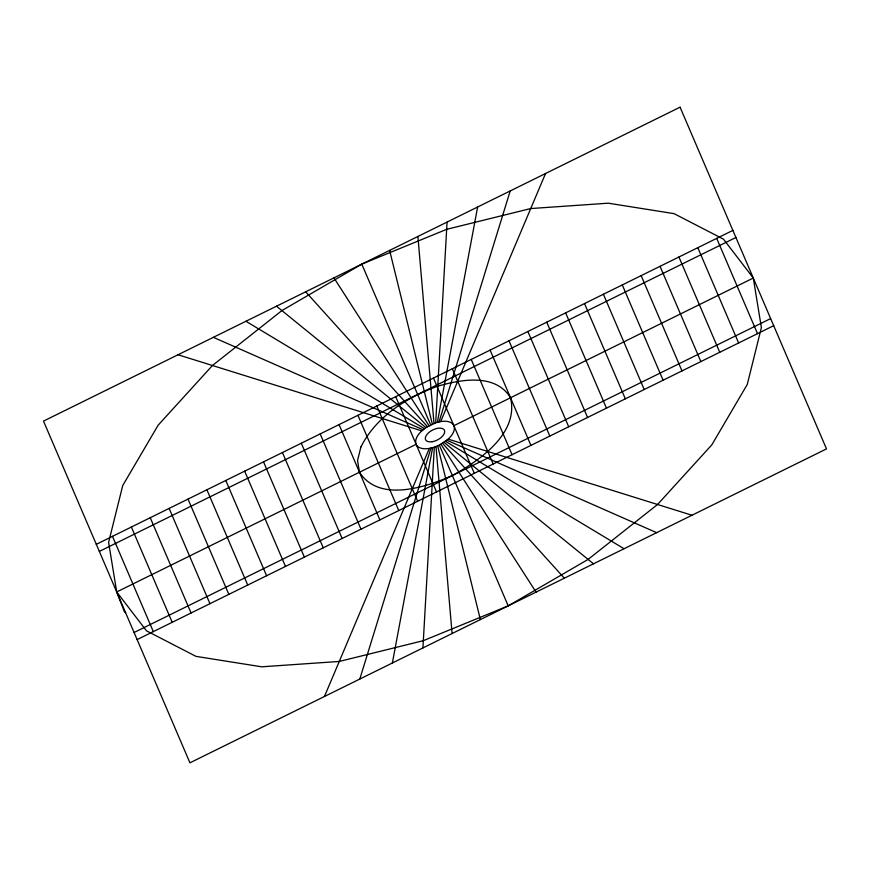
<?xml version="1.0" encoding="UTF-8"?>
<svg xmlns="http://www.w3.org/2000/svg" width="870" height="870" viewBox="0 0 870 870"><rect width="100%" height="100%" fill="white"/><g stroke="black" fill="none" stroke-linecap="round" stroke-linejoin="round"><path stroke-width="1.3" d="M422.929 647.922L434.304 447.202L439.339 445.135L448.202 439.122L691.976 515.247M178.024 354.753L421.798 430.878L425.919 427.616L435.696 422.798L447.071 222.078M392.37 662.994L432.64 447.615M437.36 422.385L477.63 207.006M359.799 679.057L430.987 448.017M439.013 421.983L510.201 190.943M324.456 696.489L429.323 448.431A21.065 11.005 -27.4 0 1 421.798 430.878M448.202 439.122A21.065 11.005 -27.4 0 0 440.677 421.569L545.544 173.511M416.121 444.309L116.71 591.959L146.508 630.837L195.967 656.361L261.707 666.811L339.267 661.45L423.342 640.668L508.21 605.868L588.098 559.421L657.546 504.491L711.834 444.831L747.254 384.496L761.391 327.609L753.289 278.041L723.492 239.163L674.032 213.639L608.293 203.188L530.733 208.55L446.658 229.332L361.789 264.132L281.902 310.579L212.454 365.509L158.166 425.169L122.746 485.503L108.609 542.391L116.71 591.959L124.399 611.719L125.639 612.795M96.298 544.326L732.877 230.398M99.343 551.417L735.911 237.499M453.879 425.691L753.289 278.041M134.089 632.501L770.657 318.583M137.123 639.602L773.702 325.674M435.696 422.798L440.677 421.569M429.323 448.431L434.304 447.202M213.367 337.332L423.179 429.791M446.821 440.209L656.632 532.668M245.938 321.269L424.538 428.703M445.462 441.297L624.062 548.731M276.497 306.196L425.919 427.616M444.081 442.384L593.503 563.803M305.664 291.809L427.496 426.702M442.504 443.298L564.336 578.191M333.939 277.867L429.073 425.789M440.927 444.211L536.061 592.133M716.684 238.38L757.509 333.656M697.805 247.689L738.63 342.976M678.926 257.009L719.751 352.285M660.047 266.318L700.872 361.594M641.157 275.627L681.993 370.903M622.278 284.936L663.103 380.212M603.399 294.245L644.224 389.532M584.52 303.565L625.345 398.841M565.641 312.874L606.466 408.15M546.751 322.183L587.576 417.459M527.872 331.492L568.697 426.768M508.993 340.801L549.818 436.087M490.114 350.121L530.939 445.396M471.235 359.43L512.06 454.705M452.346 368.739L493.17 464.014M433.467 378.048L474.291 473.323M361.789 264.132L430.661 424.864M439.339 445.135L508.21 605.868M395.709 396.676L436.533 491.952M376.83 405.985L417.654 501.261M357.94 415.294L398.764 510.57M339.061 424.603L379.885 519.879M320.182 433.912L361.006 529.199M301.303 443.232L342.127 538.508M282.424 452.541L323.248 547.817M263.534 461.85L304.359 557.126M244.655 471.159L285.48 566.435M225.776 480.468L266.601 575.755M206.897 489.788L247.722 585.064M188.007 499.097L228.843 594.373M169.128 508.406L209.953 603.682M150.249 517.715L191.074 612.991M131.37 527.024L172.195 622.311M112.491 536.344L153.316 631.62M389.629 250.408L432.336 424.179M437.664 445.821L480.37 619.592M417.904 236.455L434.01 423.494M435.99 446.506L452.096 633.545M360.909 446.984L357.548 460.48L359.473 472.247C379.244 502.893 425.767 487.243 452.378 475.542C479.239 460.698 519.085 433.597 510.527 397.753C495.487 373.099 461.1 379.385 437.762 386.193C406.725 397.449 376.047 416.589 360.909 446.984M680.068 107.173L43.5 421.102L189.932 762.827L826.5 448.898L680.068 107.173M432.162 441.721A10.527 5.503 -27.4 0 0 444.439 430.346A10.527 5.503 -27.4 0 0 428.399 432.934A10.527 5.503 -27.4 0 0 432.162 441.721"/></g></svg>
